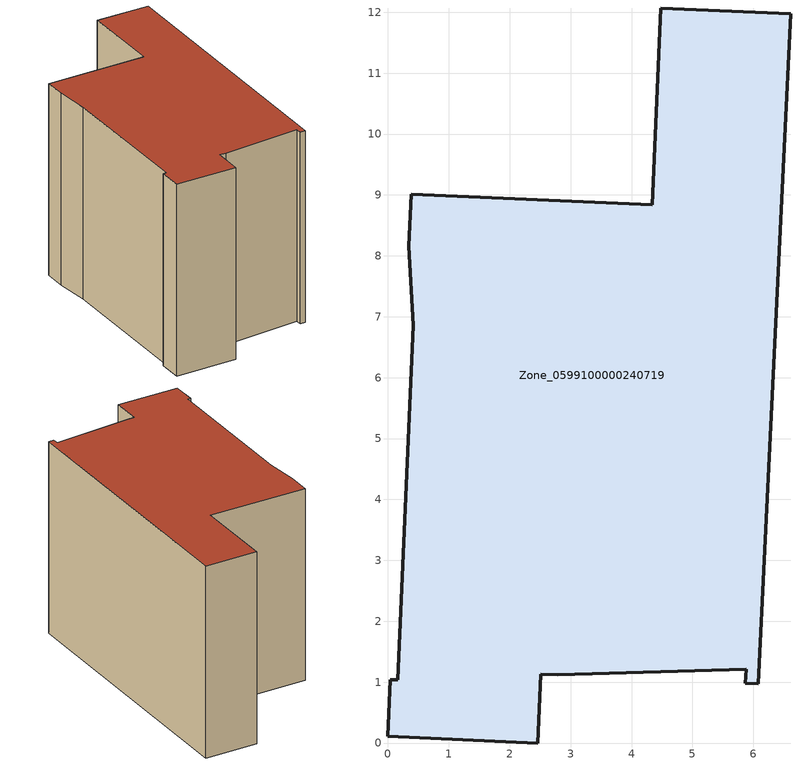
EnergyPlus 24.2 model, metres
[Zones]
Zone_0599100000240719
 floor ground (C_G): 0.41,6.86 0.34,8.16 0.38,9.01 4.34,8.84 4.48,12.07 6.61,11.98 6.08,0.97 5.87,0.98 5.88,1.21 2.79,1.12 2.51,1.13 2.46,0 0,0.11 0.04,1.04 0.16,1.04 z1.06
 wall outside (C_F): 6.61,11.98 4.48,12.07 4.34,8.84 0.38,9.01 0.34,8.16 0.41,6.86 0.16,1.04 0.04,1.04 0,0.11 2.46,0 2.51,1.13 2.79,1.12 5.88,1.21 5.87,0.98 6.08,0.97 6.61,11.98 z1.06:8.85
 roof outside (C_R): 2.79,1.12 5.88,1.21 5.87,0.98 6.08,0.97 6.61,11.98 4.48,12.07 4.34,8.84 0.38,9.01 0.34,8.16 0.41,6.86 0.16,1.04 0.04,1.04 0,0.11 2.46,0 2.51,1.13 z8.85
[BUILDING]
Pand.0599100000240719: North Axis=0; Terrain=City; Loads Convergence Tolerance Value=0.04; Temperature Convergence Tolerance Value=0.4; Solar Distribution=FullExterior; Maximum Number of Warmup Days=25; Minimum Number of Warmup Days=1
[Site:Location]
Rotterdam.The.Hague.AP_ZH_NLD Design_Conditions: Latitude=51.96; Longitude=4.45; Time Zone=1; Elevation=-4.5
[SITE:GROUNDTEMPERATURE:BUILDINGSURFACE]
18, 18, 18, 18, 18, 18, 18, 18, 18, 18, 18, 18
[MATERIAL] Thermal Absorptance=0.9; Solar Absorptance=0.7; Visible Absorptance=0.7
Name | Roughness | Thickness | Conductivity | Density | Specific Heat
G.TC.1975-1991 | MediumSmooth | 0.15 | 0.288461 | 540 | 1210
F.TC.1975-1991 | Rough | 0.3 | 0.230769 | 1920 | 840
R.TC.1975-1991 | MediumRough | 0.2 | 0.153846 | 1500 | 1000
[CONSTRUCTION]
C_G: G.TC.1975-1991
C_F: F.TC.1975-1991
C_R: R.TC.1975-1991
[ZONE]
Zone_0599100000240719: Type=1; Multiplier=1; Ceiling Height=Autocalculate; Volume=Autocalculate; Floor Area=autocalculate; Part of Total Floor Area=Yes
[ZONEINFILTRATION:DESIGNFLOWRATE]
Infil_Zone_0599100000240719: Zone or ZoneList or Space or SpaceList=Zone_0599100000240719; Schedule=AlwaysOn; Design Flow Rate Calculation Method=Flow/Area; Flow Rate per Floor Area=0.003; Constant Term Coefficient=1; Temperature Term Coefficient=0; Velocity Term Coefficient=0; Velocity Squared Term Coefficient=0
[HVACTEMPLATE:ZONE:IDEALLOADSAIRSYSTEM]
Zone_0599100000240719: Maximum Heating Supply Air Temperature=50; Minimum Cooling Supply Air Temperature=13; Maximum Heating Supply Air Humidity Ratio=0.0156; Minimum Cooling Supply Air Humidity Ratio=0.0077; Heating Limit=NoLimit; Cooling Limit=NoLimit; Dehumidification Control Type=ConstantSensibleHeatRatio; Cooling Sensible Heat Ratio=0.7; Dehumidification Setpoint=60; Humidification Control Type=None; Humidification Setpoint=30; Outdoor Air Method=None; Outdoor Air Flow Rate per Person=0.00944; Outdoor Air Flow Rate per Zone Floor Area=0; Outdoor Air Flow Rate per Zone=0; Demand Controlled Ventilation Type=None; Outdoor Air Economizer Type=NoEconomizer; Heat Recovery Type=None; Sensible Heat Recovery Effectiveness=0.7; Latent Heat Recovery Effectiveness=0.65
[ZONECONTROL:THERMOSTAT]
ThermostatControl_Zone_0599100000240719: Zone or ZoneList=Zone_0599100000240719; Control Type Schedule=DualSetpointControlType; Control 1=Thermostat_Zone_0599100000240719; Temperature Difference Between Cutout And Setpoint=0
[THERMOSTATSETPOINT:DUALSETPOINT]
Thermostat_Zone_0599100000240719: Heating Setpoint Temperature Schedule=HeatingSetpoint_Zone_0599100000240719; Cooling Setpoint Temperature Schedule=CoolingSetpoint_Zone_0599100000240719
[SCHEDULE:COMPACT]
HeatingSetpoint_Zone_0599100000240719: Through: 12/31, For: AllDays, Until: 24:00, 21
CoolingSetpoint_Zone_0599100000240719: Through: 12/31, For: AllDays, Until: 24:00, 24
DualSetpointControlType: Through: 12/31, For: AllDays, Until: 24:00, 4
AlwaysOn: Through: 12/31, For: AllDays, Until: 24:00, 1
